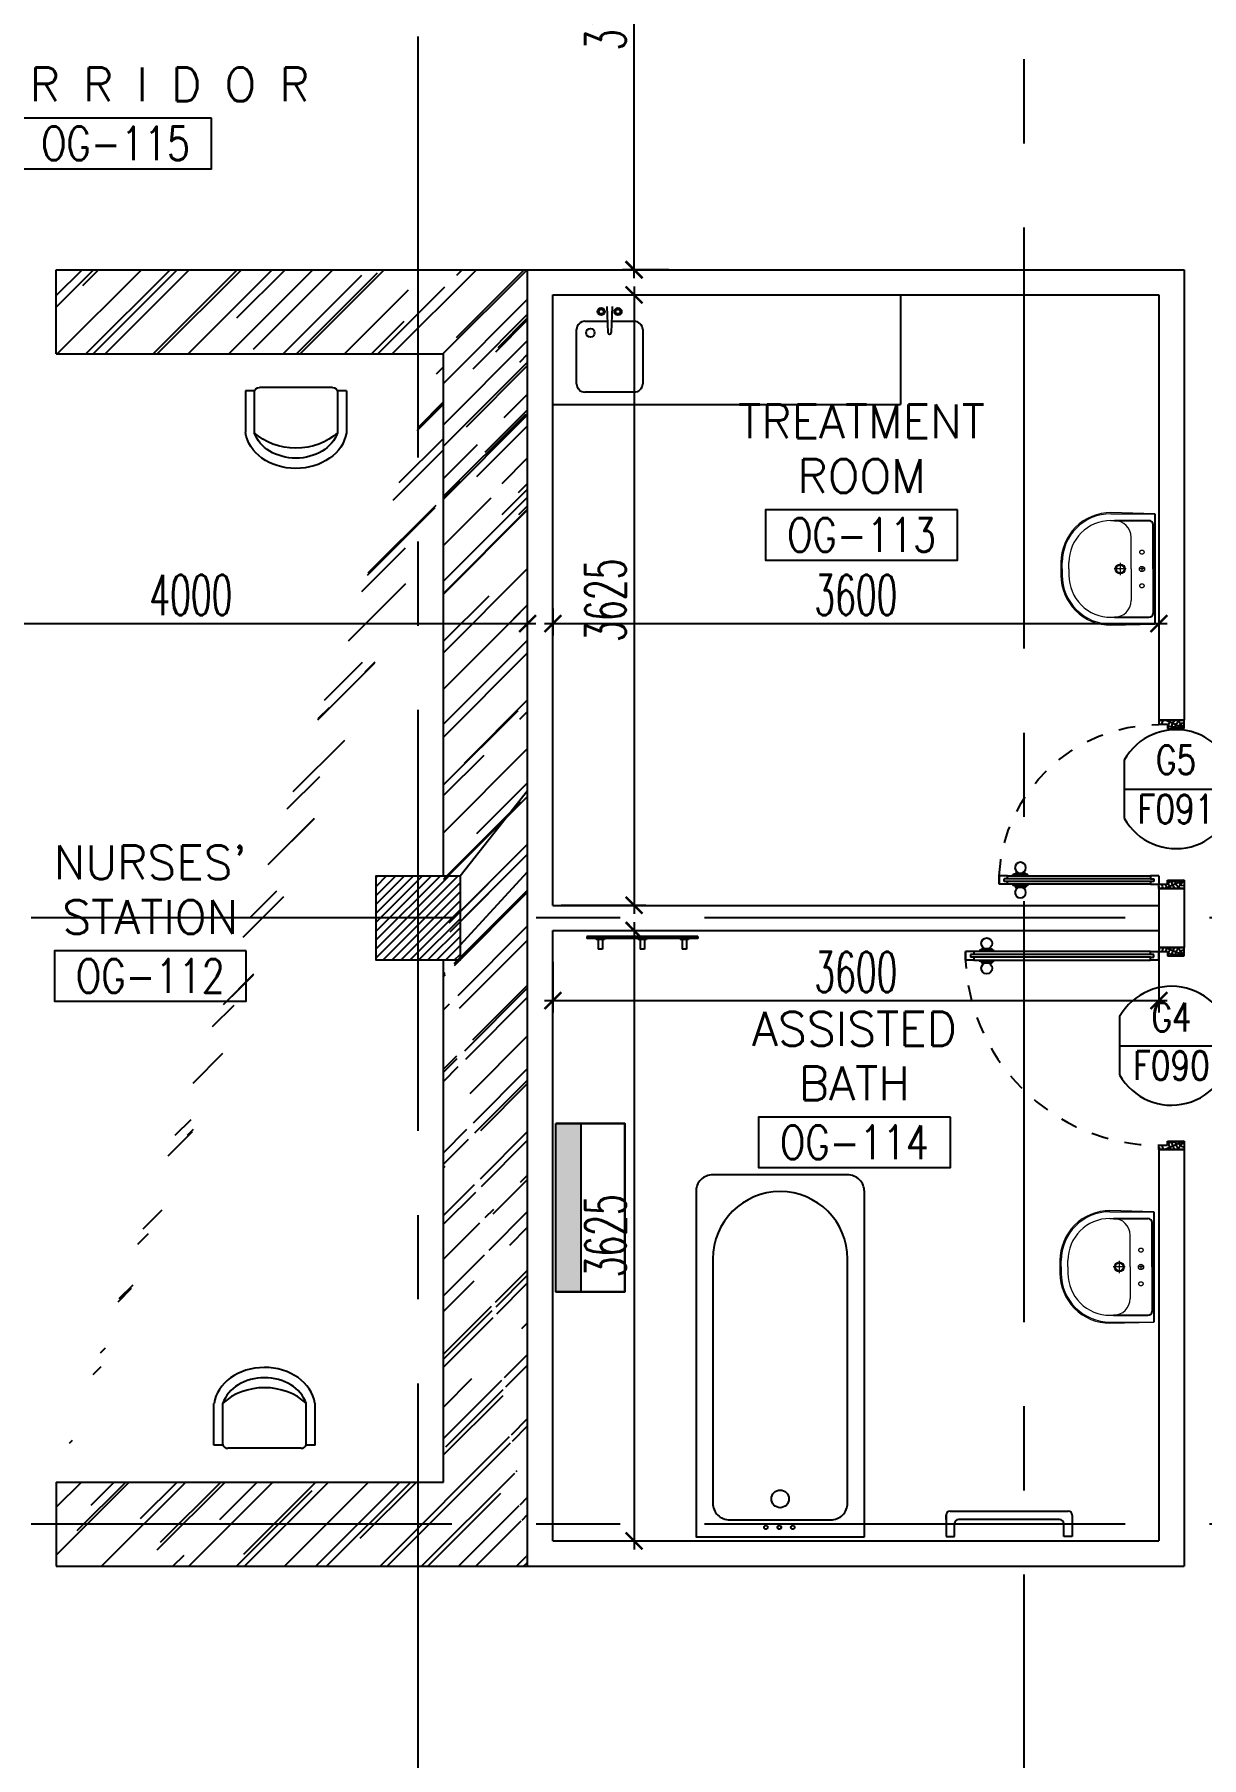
# Model space of a CAD drawing. Extents: x 276011.4 to 276105.3, y 57291.9 to 57371.4.
# Drawn here: x 276078.14 to 276085.07, y 57308.18 to 57318.41 of the extents above; entities that cross this region are included whole.
import ezdxf
from ezdxf.enums import TextEntityAlignment as Align

# ---------------------------------------------------------------- set-up
doc = ezdxf.new("R2010")
doc.units = 0
doc.header["$MEASUREMENT"] = 0
doc.header["$PDMODE"] = 34
for name, pattern in [('CENTERX2', [4, 2.5, -0.5, 0.5, -0.5]), ('DASHED', [0.75, 0.5, -0.25]), ('HIDDEN', [0.375, 0.25, -0.125])]:
    doc.linetypes.add(name, pattern=pattern)
doc.layers.get('0').update_dxf_attribs({"linetype": 'CONTINUOUS'})
doc.layers.get('DEFPOINTS').update_dxf_attribs({"linetype": 'CONTINUOUS'})
for name, color, linetype in [('A-FUR-ACCES', 7, 'CONTINUOUS'), ('AXES', 11, 'CENTERX2'), ('COL', 5, 'CONTINUOUS'), ('COUNTER', 7, 'CONTINUOUS'), ('DIM', 4, 'CONTINUOUS'), ('DOOR', 7, 'CONTINUOUS'), ('DOOR-CR', 2, 'CONTINUOUS'), ('DOOR-NO', 3, 'CONTINUOUS'), ('FIX', 3, 'CONTINUOUS'), ('FMCHAIR', 5, 'CONTINUOUS'), ('HAT', 8, 'CONTINUOUS'), ('Hatch', 11, 'CONTINUOUS'), ('NON-MEDICAL', 5, 'CONTINUOUS'), ('RM-BOX', 4, 'CONTINUOUS'), ('RM-NAME', 2, 'CONTINUOUS'), ('RM-NO', 2, 'CONTINUOUS'), ('WALL', 2, 'CONTINUOUS')]:
    doc.layers.add(name, color=color, linetype=linetype)
doc.styles.add('ROMANS', font='ROMANS.shx', dxfattribs={"width": 0.6})
doc.dimstyles.new('STANDARD in', dxfattribs={"dimtxt": 0.24, "dimasz": 0.1, "dimexe": 0.07, "dimexo": 0.05, "dimgap": 0.05, "dimtad": 1, "dimdec": 0, "dimlfac": 1000, "dimzin": 0, "dimdsep": 46, "dimtxsty": 'ROMANS', "dimblk": 'ARCHTICK', "dimcen": 0.05, "dimdle": 0.05, "dimclrd": 4, "dimclre": 4, "dimclrt": 2, "dimadec": 0, "dimazin": 0, "dimtfac": 1, "dimtdec": 0, "dimtmove": 2, "dimatfit": 3, "dimfxl": 0, "dimtolj": 1, "dimtzin": 0, "dimarcsym": 0})

# ---------------------------------------------------------------- blocks, each defined once
blk = doc.blocks.new('RM1')
at = {"layer": 'RM-BOX'}
blk.add_lwpolyline([(570, -200), (-570, -200), (-570, -500), (570, -500)], close=True, dxfattribs=at)
at = {"layer": 'RM-NAME', "style": 'ROMANS'}
for tag, p in [('ROOMNAME1', (0, 324)), ('ROOMNAME2', (0, 0))]:
    blk.add_attdef(tag, text='', height=200, dxfattribs=at).set_placement(p, align=Align.MIDDLE)
at = {"layer": 'RM-NO', "style": 'ROMANS', "width": 0.8}
blk.add_attdef('ROOMNO', text='', height=200, dxfattribs=at).set_placement((0, -350), align=Align.MIDDLE)
blk = doc.blocks.new('CHR3')
for p, q in [((-0.039, 0.5), (-0.558, 0.5)), ((-0.05, 0.412), (-0.558, 0.412)), ((-0.039, 0.5), (-0.039, 0.412)), ((0, 0.362), (0, -0.362)), ((-0.05, -0.412), (-0.558, -0.412)), ((-0.039, -0.5), (-0.553, -0.5)), ((-0.039, -0.411), (-0.039, -0.5))]:
    blk.add_line(p, q)
for centre, radius, start, end in [((-0.497, 0), 0.503, 97.0495, 263.5769), ((-0.446, 0), 0.427, 105.249, 254.751), ((-0.212, 0), 0.538, 130.0756, 229.9244), ((-0.05, 0.362), 0.05, 0, 90), ((-0.05, -0.362), 0.05, 270, 0)]:
    blk.add_arc(centre, radius, start, end)
blk = doc.blocks.new('*X46')
at = {"color": 0}
for p, q in [((238729, 132663), (239216, 133150)), ((238729, 132716), (239163, 133150)), ((238729, 132769), (239110, 133150)), ((238729, 132822), (239057, 133150)), ((238729, 132875), (239004, 133150)), ((238729, 132928), (238951, 133150)), ((238729, 132981), (238898, 133150)), ((238729, 133034), (238845, 133150)), ((238729, 133087), (238791, 133150)), ((238729, 133140), (238738, 133150)), ((238769, 132650), (239229, 133110)), ((238822, 132650), (239229, 133056)), ((238875, 132650), (239229, 133003)), ((238928, 132650), (239229, 132950)), ((238981, 132650), (239229, 132897)), ((239034, 132650), (239229, 132844)), ((239087, 132650), (239229, 132791)), ((239140, 132650), (239229, 132738)), ((239193, 132650), (239229, 132685))]:
    blk.add_line(p, q, dxfattribs=at)
blk = doc.blocks.new('COL50')
at = {"layer": 'COL'}
blk.add_lwpolyline([(-250, 250), (-250, -250), (250, -250), (250, 250)], close=True, dxfattribs=at)
blk = doc.blocks.new('DD1')
at = {"layer": 'DOOR-CR'}
blk.add_line((-308, 0), (353, 0), dxfattribs=at)
blk.add_lwpolyline([(-308, -173, 3.820224), (-308, 173)], format="xyb", close=True, dxfattribs=at)
at = {"layer": 'DOOR-NO', "color": 255, "style": 'ROMANS', "width": 0.8}
for tag, p in [('G', (0, 184)), ('000', (0, -141))]:
    blk.add_attdef(tag, text='', height=204, dxfattribs=at).set_placement(p, align=Align.MIDDLE)
blk = doc.blocks.new('_ARCHTICK')
at = {"color": 0, "linetype": 'ByBlock', "const_width": 0.15}
blk.add_lwpolyline([(-0.5, -0.5), (0.5, 0.5)], dxfattribs=at)
blk = doc.blocks.new('*D143')
at = {"layer": 'DEFPOINTS', "color": 0, "linetype": 'ByBlock', "ltscale": 0.3}
for p in [(276081.065, 57314.911), (276077.065, 57314.763), (276081.065, 57314.759)]:
    blk.add_point(p, dxfattribs=at)
at = {"layer": 'DIM', "color": 4, "linetype": 'ByBlock', "lineweight": -2, "ltscale": 0.3}
for p, q in [((276077.065, 57314.813), (276077.065, 57314.981)), ((276081.065, 57314.809), (276081.065, 57314.981)), ((276077.015, 57314.911), (276081.115, 57314.911))]:
    blk.add_line(p, q, dxfattribs=at)
at = {"layer": 'DIM', "color": 4, "linetype": 'ByBlock', "lineweight": -2, "ltscale": 0.3, "xscale": 0.1, "yscale": 0.1, "zscale": 0.1, "rotation": 180}
blk.add_blockref('_ARCHTICK', (276077.065, 57314.911), dxfattribs=at)
at = {"layer": 'DIM', "color": 4, "linetype": 'ByBlock', "lineweight": -2, "ltscale": 0.3, "xscale": 0.1, "yscale": 0.1, "zscale": 0.1}
blk.add_blockref('_ARCHTICK', (276081.065, 57314.911), dxfattribs=at)
at = {"layer": 'DIM', "color": 2, "linetype": 'ByBlock', "ltscale": 0.3, "insert": (276079.065, 57315.081), "char_height": 0.24, "attachment_point": 5, "style": 'ROMANS'}
blk.add_mtext('\\A1;4000', dxfattribs=at)
blk = doc.blocks.new('*D141')
at = {"layer": 'DEFPOINTS', "color": 0, "linetype": 'ByBlock', "ltscale": 0.3}
for p in [(276084.815, 57315.65), (276081.215, 57315.05), (276084.815, 57314.911)]:
    blk.add_point(p, dxfattribs=at)
at = {"layer": 'DIM', "color": 4, "linetype": 'ByBlock', "lineweight": -2, "ltscale": 0.3}
for p, q in [((276084.815, 57315.6), (276084.815, 57314.841)), ((276081.215, 57315), (276081.215, 57314.841)), ((276081.165, 57314.911), (276084.865, 57314.911))]:
    blk.add_line(p, q, dxfattribs=at)
at = {"layer": 'DIM', "color": 4, "linetype": 'ByBlock', "lineweight": -2, "ltscale": 0.3, "xscale": 0.1, "yscale": 0.1, "zscale": 0.1, "rotation": 180}
blk.add_blockref('_ARCHTICK', (276081.215, 57314.911), dxfattribs=at)
at = {"layer": 'DIM', "color": 4, "linetype": 'ByBlock', "lineweight": -2, "ltscale": 0.3, "xscale": 0.1, "yscale": 0.1, "zscale": 0.1}
blk.add_blockref('_ARCHTICK', (276084.815, 57314.911), dxfattribs=at)
at = {"layer": 'DIM', "color": 2, "linetype": 'ByBlock', "ltscale": 0.3, "insert": (276083.015, 57315.081), "char_height": 0.24, "attachment_point": 5, "style": 'ROMANS'}
blk.add_mtext('\\A1;3600', dxfattribs=at)
blk = doc.blocks.new('*D140')
at = {"layer": 'DEFPOINTS', "color": 0, "linetype": 'ByBlock', "ltscale": 0.3}
for p in [(276081.215, 57316.863), (276081.215, 57313.238), (276081.698, 57313.238)]:
    blk.add_point(p, dxfattribs=at)
at = {"layer": 'DIM', "color": 4, "linetype": 'ByBlock', "lineweight": -2, "ltscale": 0.3}
for p, q in [((276081.698, 57316.913), (276081.698, 57313.188)), ((276081.265, 57316.863), (276081.768, 57316.863)), ((276081.265, 57313.238), (276081.768, 57313.238))]:
    blk.add_line(p, q, dxfattribs=at)
at = {"layer": 'DIM', "color": 4, "linetype": 'ByBlock', "lineweight": -2, "ltscale": 0.3, "xscale": 0.1, "yscale": 0.1, "zscale": 0.1}
for p, rotation in [((276081.698, 57316.863), 90), ((276081.698, 57313.238), 270)]:
    blk.add_blockref('_ARCHTICK', p, dxfattribs=dict(at, rotation=rotation))
at = {"layer": 'DIM', "color": 2, "linetype": 'ByBlock', "ltscale": 0.3, "insert": (276081.528, 57315.05), "char_height": 0.24, "attachment_point": 5, "rotation": 90, "style": 'ROMANS'}
blk.add_mtext('\\A1;3625', dxfattribs=at)
blk = doc.blocks.new('*D139')
at = {"layer": 'DEFPOINTS', "color": 0, "linetype": 'ByBlock', "ltscale": 0.3}
for p in [(276081.215, 57313.088), (276081.215, 57309.463), (276081.698, 57309.463)]:
    blk.add_point(p, dxfattribs=at)
at = {"layer": 'DIM', "color": 4, "linetype": 'ByBlock', "lineweight": -2, "ltscale": 0.3}
for p, q in [((276081.698, 57313.138), (276081.698, 57309.413)), ((276081.265, 57313.088), (276081.768, 57313.088)), ((276081.265, 57309.463), (276081.768, 57309.463))]:
    blk.add_line(p, q, dxfattribs=at)
at = {"layer": 'DIM', "color": 4, "linetype": 'ByBlock', "lineweight": -2, "ltscale": 0.3, "xscale": 0.1, "yscale": 0.1, "zscale": 0.1}
for p, rotation in [((276081.698, 57313.088), 90), ((276081.698, 57309.463), 270)]:
    blk.add_blockref('_ARCHTICK', p, dxfattribs=dict(at, rotation=rotation))
at = {"layer": 'DIM', "color": 2, "linetype": 'ByBlock', "ltscale": 0.3, "insert": (276081.528, 57311.275), "char_height": 0.24, "attachment_point": 5, "rotation": 90, "style": 'ROMANS'}
blk.add_mtext('\\A1;3625', dxfattribs=at)
blk = doc.blocks.new('*D138')
at = {"layer": 'DEFPOINTS', "color": 0, "linetype": 'ByBlock', "ltscale": 0.3}
for p in [(276084.815, 57313.3), (276081.215, 57312.953), (276084.815, 57312.672)]:
    blk.add_point(p, dxfattribs=at)
at = {"layer": 'DIM', "color": 4, "linetype": 'ByBlock', "lineweight": -2, "ltscale": 0.3}
for p, q in [((276084.815, 57313.25), (276084.815, 57312.602)), ((276081.215, 57312.903), (276081.215, 57312.602)), ((276081.165, 57312.672), (276084.865, 57312.672))]:
    blk.add_line(p, q, dxfattribs=at)
at = {"layer": 'DIM', "color": 4, "linetype": 'ByBlock', "lineweight": -2, "ltscale": 0.3, "xscale": 0.1, "yscale": 0.1, "zscale": 0.1, "rotation": 180}
blk.add_blockref('_ARCHTICK', (276081.215, 57312.672), dxfattribs=at)
at = {"layer": 'DIM', "color": 4, "linetype": 'ByBlock', "lineweight": -2, "ltscale": 0.3, "xscale": 0.1, "yscale": 0.1, "zscale": 0.1}
blk.add_blockref('_ARCHTICK', (276084.815, 57312.672), dxfattribs=at)
at = {"layer": 'DIM', "color": 2, "linetype": 'ByBlock', "ltscale": 0.3, "insert": (276083.015, 57312.842), "char_height": 0.24, "attachment_point": 5, "style": 'ROMANS'}
blk.add_mtext('\\A1;3600', dxfattribs=at)
blk = doc.blocks.new('*D137')
at = {"layer": 'DEFPOINTS', "color": 0, "linetype": 'ByBlock', "ltscale": 0.3}
for p in [(276081.698, 57320.113), (276081.955, 57320.113), (276081.955, 57317.013)]:
    blk.add_point(p, dxfattribs=at)
at = {"layer": 'DIM', "color": 4, "linetype": 'ByBlock', "lineweight": -2, "ltscale": 0.3}
for p, q in [((276081.905, 57320.113), (276081.628, 57320.113)), ((276081.698, 57316.963), (276081.698, 57320.163)), ((276081.905, 57317.013), (276081.628, 57317.013))]:
    blk.add_line(p, q, dxfattribs=at)
at = {"layer": 'DIM', "color": 4, "linetype": 'ByBlock', "lineweight": -2, "ltscale": 0.3, "xscale": 0.1, "yscale": 0.1, "zscale": 0.1}
for p, rotation in [((276081.698, 57320.113), 90), ((276081.698, 57317.013), 270)]:
    blk.add_blockref('_ARCHTICK', p, dxfattribs=dict(at, rotation=rotation))
at = {"layer": 'DIM', "color": 2, "linetype": 'ByBlock', "ltscale": 0.3, "insert": (276081.528, 57318.563), "char_height": 0.24, "attachment_point": 5, "rotation": 90, "style": 'ROMANS'}
blk.add_mtext('\\A1;3100', dxfattribs=at)
blk = doc.blocks.new('DOOR-10')
at = {"layer": 'DOOR', "color": 0, "linetype": 'ByBlock'}
for p, q in [((-26, 1100), (-76, 1100)), ((-76, 1100), (-26, 1100)), ((-76, 1050), (-76, 1100)), ((-59, 1050), (-76, 1050)), ((-43, 1070), (-59, 1070)), ((-59, 1050), (-59, 1070)), ((-43, 1050), (-43, 1070)), ((-26, 1050), (-43, 1050)), ((-26, 1050), (-26, 1100)), ((-83, 1005), (-92, 1005)), ((-92, 1005), (-92, 940)), ((-83, 940), (-92, 940)), ((-76, 1018), (-83, 1018)), ((-83, 928), (-83, 1018)), ((-83, 1005), (-83, 940)), ((-76, 928), (-83, 928)), ((-26, 1018), (-18, 1018)), ((-26, 928), (-18, 928)), ((-18, 928), (-18, 1018)), ((-18, 1005), (-9, 1005)), ((-18, 1005), (-18, 940)), ((-18, 940), (-9, 940)), ((-9, 1005), (-9, 940)), ((-1001, 0), (-1001, 150)), ((-1001, 150), (-976, 150)), ((-1001, 150), (-1001, 0)), ((-976, 150), (-976, 100)), ((-76, 200), (-59, 200)), ((-76, 150), (-76, 200)), ((-76, 150), (-26, 150)), ((-59, 200), (-59, 180)), ((-59, 180), (-43, 180)), ((-43, 200), (-26, 200)), ((-43, 180), (-43, 200)), ((-26, 200), (-26, 150)), ((-1, 150), (-26, 150)), ((-26, 150), (-26, 100)), ((-951, 0), (-1001, 0)), ((-976, 100), (-951, 100)), ((-951, 100), (-951, 0)), ((-51, 100), (-51, 0)), ((-26, 100), (-51, 100)), ((-51, 0), (-1, 0))]:
    blk.add_line(p, q, dxfattribs=at)
at = {"layer": 'DOOR', "linetype": 'ByBlock'}
for p, q in [((-76, 1050), (-76, 200)), ((-59, 200), (-59, 1050)), ((-43, 200), (-43, 1050)), ((-26, 200), (-26, 1050))]:
    blk.add_line(p, q, dxfattribs=at)
at = {"layer": 'DOOR', "color": 9, "linetype": 'ByBlock'}
for p, q in [((-951, 0), (-1001, 114)), ((-51, 0), (-1, 114)), ((-1, 0), (-1, 150)), ((-951, 0), (-1001, 40)), ((-951, 0), (-964, 100)), ((-51, 0), (-37, 100)), ((-51, 0), (-1, 40))]:
    blk.add_line(p, q, dxfattribs=at)
at = {"layer": 'DOOR', "color": 0, "linetype": 'ByBlock'}
for centre in [(-124, 973), (23, 973)]:
    blk.add_circle(centre, 32.4, dxfattribs=at)
at = {"layer": 'DOOR', "linetype": 'HIDDEN', "ltscale": 0.5}
blk.add_arc((-23, 149), 952, 93.1482, 179.9482, dxfattribs=at)
at = {"layer": 'DOOR', "color": 9, "linetype": 'ByBlock'}
for centre, radius, start, end in [((-951, 0), 154, 103.7142, 108.8947), ((-951, 0), 134, 100.72, 111.8402), ((-51, 0), 134, 68.1598, 79.28), ((-51, 0), 114, 64.0838, 77.3774), ((-51, 0), 154, 71.1053, 76.2858), ((-951, 0), 94.4, 90, 121.9818), ((-951, 0), 74.4, 90, 132.2236), ((-951, 0), 54.4, 90, 156.7926), ((-951, 0), 34.4, 90, 180), ((-951, 0), 14.4, 90, 180), ((-51, 0), 94.4, 58.0182, 90), ((-51, 0), 74.4, 47.7764, 90), ((-51, 0), 54.4, 23.2074, 90), ((-51, 0), 34.4, 0, 90), ((-51, 0), 14.4, 0, 90)]:
    blk.add_arc(centre, radius, start, end, dxfattribs=at)
blk = doc.blocks.new('DOOR100')
at = {"layer": 'DOOR', "color": 0, "linetype": 'ByBlock'}
for p, q in [((-25, 1300), (-75, 1300)), ((-75, 1300), (-25, 1300)), ((-75, 1250), (-75, 1300)), ((-58, 1250), (-75, 1250)), ((-42, 1270), (-58, 1270)), ((-58, 1250), (-58, 1270)), ((-42, 1250), (-42, 1270)), ((-25, 1250), (-42, 1250)), ((-25, 1250), (-25, 1300)), ((-82, 1205), (-91, 1205)), ((-91, 1205), (-91, 1140)), ((-82, 1140), (-91, 1140)), ((-75, 1218), (-82, 1218)), ((-82, 1128), (-82, 1218)), ((-82, 1205), (-82, 1140)), ((-75, 1128), (-82, 1128)), ((-25, 1218), (-18, 1218)), ((-25, 1128), (-18, 1128)), ((-18, 1128), (-18, 1218)), ((-18, 1205), (-9, 1205)), ((-18, 1205), (-18, 1140)), ((-18, 1140), (-9, 1140)), ((-9, 1205), (-9, 1140)), ((-1200, 0), (-1200, 150)), ((-1200, 150), (-1175, 150)), ((-1200, 150), (-1200, 0)), ((-1175, 150), (-1175, 100)), ((-75, 200), (-58, 200)), ((-75, 150), (-75, 200)), ((-75, 150), (-25, 150)), ((-58, 200), (-58, 180)), ((-58, 180), (-42, 180)), ((-42, 200), (-25, 200)), ((-42, 180), (-42, 200)), ((-25, 200), (-25, 150)), ((0, 150), (-25, 150)), ((-25, 150), (-25, 100)), ((0, 150), (0, 0)), ((-1150, 0), (-1200, 0)), ((-1175, 100), (-1150, 100)), ((-1150, 100), (-1150, 0)), ((-50, 100), (-50, 0)), ((-25, 100), (-50, 100)), ((-50, 0), (0, 0))]:
    blk.add_line(p, q, dxfattribs=at)
at = {"layer": 'DOOR', "linetype": 'ByBlock'}
for p, q in [((-75, 1250), (-75, 200)), ((-58, 200), (-58, 1250)), ((-42, 200), (-42, 1250)), ((-25, 200), (-25, 1250)), ((0, 0), (0, 150))]:
    blk.add_line(p, q, dxfattribs=at)
at = {"layer": 'DOOR', "color": 9, "linetype": 'ByBlock'}
for p, q in [((-1150, 0), (-1200, 114)), ((-50, 0), (0, 114)), ((-1150, 0), (-1200, 40)), ((-1150, 0), (-1163, 100)), ((-50, 0), (-37, 100)), ((-50, 0), (0, 40))]:
    blk.add_line(p, q, dxfattribs=at)
at = {"layer": 'DOOR', "color": 0, "linetype": 'ByBlock'}
for centre in [(-124, 1173), (24, 1173)]:
    blk.add_circle(centre, 32.4, dxfattribs=at)
at = {"layer": 'DOOR', "linetype": 'HIDDEN', "ltscale": 0.5}
blk.add_arc((-25, 150), 1150, 90, 180.0001, dxfattribs=at)
at = {"layer": 'DOOR', "color": 9, "linetype": 'ByBlock'}
for centre, radius, start, end in [((-1150, 0), 154, 103.7142, 108.8947), ((-1150, 0), 134, 100.72, 111.8402), ((-50, 0), 134, 68.1598, 79.28), ((-50, 0), 114, 64.0838, 77.3774), ((-50, 0), 154, 71.1053, 76.2858), ((-1150, 0), 94.4, 90, 121.9818), ((-1150, 0), 74.4, 90, 132.2236), ((-1150, 0), 54.4, 90, 156.7926), ((-1150, 0), 34.4, 90, 180), ((-1150, 0), 14.4, 90, 180), ((-50, 0), 94.4, 58.0182, 90), ((-50, 0), 74.4, 47.7764, 90), ((-50, 0), 54.4, 23.2074, 90), ((-50, 0), 34.4, 0, 90), ((-50, 0), 14.4, 0, 90)]:
    blk.add_arc(centre, radius, start, end, dxfattribs=at)
blk = doc.blocks.new('BTUB1')
at = {"layer": 'FIX'}
for points in [[(-500, -25), (-500, -2075, 0.414214), (-400, -2175), (400, -2175, 0.414214), (500, -2075), (500, -25)], [(-400, -1675, 1), (400, -1675), (400, -225, 0.414214), (300, -125), (-300, -125, 0.414214), (-400, -225)]]:
    blk.add_lwpolyline(points, format="xyb", close=True, dxfattribs=at)
for centre, radius in [((-75, -81), 11), ((5, -81), 11), ((85, -81), 11), ((0, -250), 52.2)]:
    blk.add_circle(centre, radius, dxfattribs=at)
blk = doc.blocks.new('LAV-003')
at = {"layer": 'FIX', "linetype": 'Continuous', "lineweight": 20}
for p, q in [((-328, -285), (-328, -25)), ((327, -285), (327, -25)), ((0, -165), (-188, -165)), ((0, -165), (187, -165)), ((-288, -285), (-288, -265)), ((287, -285), (287, -265)), ((0, -535), (-38, -535)), ((0, -575), (-38, -575)), ((0, -535), (37, -535)), ((0, -575), (37, -575))]:
    blk.add_line(p, q, dxfattribs=at)
at = {"layer": 'FIX', "linetype": 'ByBlock'}
blk.add_line((-328, -25), (327, -25), dxfattribs=at)
at = {"layer": 'FIX', "linetype": 'ByBlock', "ltscale": 0.3}
for p, q in [((-288, -265), (-288, -60)), ((0, -35), (-262, -35)), ((0, -35), (262, -35)), ((287, -265), (287, -60))]:
    blk.add_line(p, q, dxfattribs=at)
at = {"layer": 'FIX', "lineweight": 20}
for p, q in [((-16, -101), (15, -101)), ((0, -85), (0, -116))]:
    blk.add_line(p, q, dxfattribs=at)
at = {"layer": 'FIX', "linetype": 'DASHED', "lineweight": 20, "ltscale": 0.04}
for p, q in [((0, -194), (0, -266)), ((-36, -230), (37, -230))]:
    blk.add_line(p, q, dxfattribs=at)
at = {"layer": 'FIX', "linetype": 'Continuous', "lineweight": 20}
blk.add_lwpolyline([(295, -25), (0, -25), (-328, -25), (-335, -285, 0.414214), (-38, -582), (0, -582), (37, -582, 0.414214), (334, -285), (327, -25), (0, -25)], format="xyb", dxfattribs=at)
at = {"layer": 'FIX', "linetype": 'HIDDEN', "lineweight": 20, "ltscale": 0.05}
for centre in [(-100, -101), (100, -101)]:
    blk.add_circle(centre, 12.4, dxfattribs=at)
at = {"layer": 'FIX', "lineweight": 20}
for centre, radius in [((0, -101), 15.5), ((0, -230), 29.5), ((0, -230), 22.5)]:
    blk.add_circle(centre, radius, dxfattribs=at)
at = {"layer": 'FIX', "linetype": 'ByBlock', "ltscale": 0.3}
for centre, start, end in [((-262, -60), 90, 180), ((262, -60), 0, 90)]:
    blk.add_arc(centre, 25, start, end, dxfattribs=at)
at = {"layer": 'FIX', "linetype": 'Continuous', "lineweight": 20}
for centre, radius, start, end in [((-188, -265), 100, 90, 180), ((187, -265), 100, 0, 90), ((-38, -285), 290, 180, 270), ((-38, -285), 250, 180, 270), ((37, -285), 250, 270, 0), ((37, -285), 290, 270, 0)]:
    blk.add_arc(centre, radius, start, end, dxfattribs=at)

msp = doc.modelspace()

# ---------------------------------------------------------------- hatches: boundary and pattern name
at = {"layer": 'A-FUR-ACCES'}
msp.add_hatch(color=256, dxfattribs=at).paths.add_polyline_path([(276081.2334, 57310.9424), (276081.3834, 57310.9424), (276081.3834, 57311.9424), (276081.2334, 57311.9424)])
at = {"layer": 'Hatch', "linetype": 'ByBlock'}
h = msp.add_hatch(dxfattribs=at)
h.set_pattern_fill('AR-RROOF', color=256, scale=0.3, angle=45, style=0)
h.set_pattern_definition([(45, (275761.87932, 57180.2632), (0.25455844, 0.6788225), [4.5, -0.6, 1.5, -0.3]), (45, (275762.0554, 57180.6514), (-0.49426764, 0.07000357), [0.9, -0.099, 1.8, -0.225]), (45, (275761.80507, 57180.54957), (0.96095812, 1.24521504), [2.4, -0.42, 1.2, -0.3])])
h.paths.add_polyline_path([(276078.2655, 57317.0129), (276078.2655, 57316.5129), (276080.4155, 57316.5129), (276080.4155, 57317.0129)])
h.paths.add_polyline_path([(276080.5655, 57316.5129), (276080.5655, 57315.5586), (276081.0655, 57315.5586), (276081.0655, 57317.0129), (276080.4155, 57317.0129), (276080.4155, 57316.5129)])
h = msp.add_hatch(dxfattribs=at)
h.set_pattern_fill('AR-RROOF', color=256, scale=0.3, angle=45, style=0)
edge = h.paths.add_edge_path()
edge.add_line((276080.5655, 57309.8129), (276080.5655, 57312.9129))
edge.add_line((276081.0655, 57309.3129), (276081.0655, 57317.0129))
edge.add_line((276078.2655, 57309.8129), (276078.2655, 57309.3129))
edge.add_line((276078.2655, 57309.8129), (276080.5655, 57309.8129))
edge.add_line((276078.2655, 57309.3129), (276081.0655, 57309.3129))
edge.add_line((276080.5655, 57313.4129), (276080.5655, 57316.5129))
h = msp.add_hatch(dxfattribs=at)
h.set_pattern_fill('AR-RROOF', color=256, scale=0.3, angle=45, style=0)
h.paths.add_polyline_path([(276081.0655, 57313.9205), (276080.6655, 57313.4129), (276080.6655, 57313.1629), (276080.8136, 57313.1629), (276081.0655, 57313.4376)])

# ---------------------------------------------------------------- linework, layer by layer
at = {"layer": 'A-FUR-ACCES'}
for p, q in [((276082.0768, 57313.0534), (276081.4164, 57313.0534)), ((276081.4164, 57313.0534), (276081.4164, 57313.0407)), ((276082.0768, 57313.0407), (276081.4164, 57313.0407)), ((276081.4716, 57313.0407), (276081.4716, 57313.0357)), ((276081.5216, 57313.0357), (276081.4716, 57313.0357)), ((276081.4839, 57313.0357), (276081.4839, 57312.9772)), ((276081.5093, 57313.0357), (276081.5093, 57312.9772)), ((276081.5216, 57313.0407), (276081.5216, 57313.0357)), ((276081.7216, 57313.0407), (276081.7216, 57313.0357)), ((276081.7716, 57313.0357), (276081.7216, 57313.0357)), ((276081.7339, 57313.0357), (276081.7339, 57312.9772)), ((276081.7593, 57313.0357), (276081.7593, 57312.9772)), ((276081.7716, 57313.0407), (276081.7716, 57313.0357)), ((276081.9716, 57313.0407), (276081.9716, 57313.0357)), ((276082.0216, 57313.0357), (276081.9716, 57313.0357)), ((276081.9839, 57313.0357), (276081.9839, 57312.9772)), ((276082.0093, 57313.0357), (276082.0093, 57312.9772)), ((276082.0216, 57313.0407), (276082.0216, 57313.0357)), ((276082.0768, 57313.0534), (276082.0768, 57313.0407)), ((276081.5093, 57312.9772), (276081.4839, 57312.9772)), ((276081.7593, 57312.9772), (276081.7339, 57312.9772)), ((276082.0093, 57312.9772), (276081.9839, 57312.9772)), ((276081.6418, 57311.9424), (276081.2334, 57311.9424)), ((276081.3834, 57310.9424), (276081.3834, 57311.9424)), ((276081.6418, 57310.9424), (276081.6418, 57311.9424)), ((276081.2334, 57310.9424), (276081.6418, 57310.9424)), ((276083.5756, 57309.6404), (276084.2756, 57309.6404)), ((276083.5506, 57309.5904), (276083.5506, 57309.6154)), ((276083.5506, 57309.6154), (276083.5506, 57309.5904)), ((276083.5506, 57309.5904), (276083.5506, 57309.4904)), ((276083.6006, 57309.4904), (276083.6006, 57309.5654)), ((276084.2256, 57309.5904), (276083.6256, 57309.5904)), ((276084.2506, 57309.4904), (276084.2506, 57309.5654)), ((276084.3006, 57309.6154), (276084.3006, 57309.5904)), ((276084.3006, 57309.5904), (276084.3006, 57309.4904)), ((276083.5506, 57309.4904), (276083.6006, 57309.4904)), ((276084.3006, 57309.4904), (276084.2506, 57309.4904))]:
    msp.add_line(p, q, dxfattribs=at)
for centre, start, end in [((276083.5756, 57309.6154), 90, 180), ((276084.2756, 57309.6154), 0, 90), ((276083.6256, 57309.5654), 90, 180), ((276084.2256, 57309.5654), 0, 90)]:
    msp.add_arc(centre, 0.025, start, end, dxfattribs=at)
at = {"layer": 'AXES'}
for p, q in [((276080.4155, 57291.8986), (276080.4155, 57370.7113)), ((276084.0155, 57298.7629), (276084.0155, 57357.5829)), ((276104.6155, 57313.1629), (276052.5255, 57313.1629)), ((276104.6155, 57309.5629), (276077.0655, 57309.5629))]:
    msp.add_line(p, q, dxfattribs=at)
at = {"layer": 'COUNTER'}
for p, q in [((276078.2655, 57316.5129), (276078.2655, 57317.0129)), ((276078.2655, 57317.0129), (276081.0655, 57317.0129)), ((276081.0655, 57309.3129), (276081.0655, 57317.0129)), ((276078.2655, 57316.5129), (276080.5655, 57316.5129)), ((276080.5655, 57313.4129), (276080.5655, 57316.5129)), ((276080.5655, 57309.8129), (276080.5655, 57312.9129)), ((276078.2655, 57309.8129), (276080.5655, 57309.8129)), ((276078.2655, 57309.8129), (276078.2655, 57309.3129)), ((276078.2655, 57309.3129), (276081.0655, 57309.3129))]:
    msp.add_line(p, q, dxfattribs=at)
at = {"layer": 'COUNTER', "linetype": 'ByBlock'}
for p, q in [((276080.5655, 57313.4129), (276080.6655, 57313.4129)), ((276080.6655, 57313.4129), (276080.6655, 57312.9129)), ((276080.6655, 57312.9129), (276080.5655, 57312.9129))]:
    msp.add_line(p, q, dxfattribs=at)
at = {"layer": 'FIX', "linetype": 'ByBlock', "ltscale": 0.3}
msp.add_lwpolyline([(276081.2334, 57311.9424), (276081.6418, 57311.9424), (276081.6418, 57310.9424), (276081.2334, 57310.9424)], close=True, dxfattribs=at)
at = {"layer": 'Hatch', "linetype": 'ByBlock'}
for p, q in [((276080.6655, 57313.4129), (276081.0655, 57313.9205)), ((276080.6655, 57313.0015), (276081.0655, 57313.4376))]:
    msp.add_line(p, q, dxfattribs=at)
at = {"layer": 'NON-MEDICAL'}
for p, q in [((276083.281, 57316.8629), (276083.281, 57316.2129)), ((276081.4059, 57316.7069), (276081.5424, 57316.7069)), ((276081.5363, 57316.7951), (276081.5424, 57316.6398)), ((276081.5684, 57316.7951), (276081.5623, 57316.6398)), ((276081.5623, 57316.7069), (276081.6988, 57316.7069)), ((276081.356, 57316.3359), (276081.356, 57316.657)), ((276081.7487, 57316.657), (276081.7487, 57316.3359)), ((276081.2155, 57316.2129), (276083.281, 57316.2129)), ((276081.6988, 57316.2861), (276081.4059, 57316.2861))]:
    msp.add_line(p, q, dxfattribs=at)
for centre, radius in [((276081.5026, 57316.764), 0.0217), ((276081.5026, 57316.764), 0.014), ((276081.6021, 57316.764), 0.0217), ((276081.6021, 57316.764), 0.014), ((276081.4379, 57316.6375), 0.0255)]:
    msp.add_circle(centre, radius, dxfattribs=at)
for centre, radius, start, end in [((276081.4059, 57316.657), 0.0499, 90, 180), ((276081.6988, 57316.657), 0.0499, 0, 90), ((276081.5524, 57316.6398), 0.00997, 180, 0), ((276081.4059, 57316.3359), 0.0499, 180, 270), ((276081.6988, 57316.3359), 0.0499, 270, 0)]:
    msp.add_arc(centre, radius, start, end, dxfattribs=at)
at = {"layer": 'WALL'}
for p, q in [((276081.0655, 57317.0129), (276084.9655, 57317.0129)), ((276081.0655, 57309.3129), (276081.0655, 57317.0129)), ((276081.0655, 57315.8629), (276081.0655, 57317.0129)), ((276084.9655, 57317.0129), (276084.9655, 57314.3379)), ((276081.2155, 57316.8629), (276084.8155, 57316.8629)), ((276081.2155, 57313.2379), (276081.2155, 57316.8629)), ((276084.8155, 57316.8629), (276084.8155, 57314.3379)), ((276084.8155, 57314.3379), (276084.9655, 57314.3379)), ((276084.8155, 57313.3379), (276084.9655, 57313.3379)), ((276084.8155, 57313.3379), (276084.8155, 57313.2379)), ((276084.9655, 57313.3379), (276084.9655, 57312.9879)), ((276081.2155, 57313.2379), (276084.8155, 57313.2379)), ((276081.2155, 57309.4629), (276081.2155, 57313.0879)), ((276081.2155, 57313.0879), (276084.8155, 57313.0879)), ((276084.8155, 57313.0879), (276084.8155, 57312.9879)), ((276084.8155, 57312.9879), (276084.9655, 57312.9879)), ((276084.8155, 57311.7879), (276084.9655, 57311.7879)), ((276084.8155, 57311.7879), (276084.8155, 57309.4629)), ((276084.9655, 57311.7879), (276084.9655, 57309.3129)), ((276081.2155, 57309.4629), (276084.8155, 57309.4629)), ((276081.0655, 57309.3129), (276084.9655, 57309.3129))]:
    msp.add_line(p, q, dxfattribs=at)
at = {"layer": 'WALL', "linetype": 'ByBlock', "ltscale": 0.3}
msp.add_lwpolyline([(276080.1655, 57313.4129), (276080.6655, 57313.4129), (276080.6655, 57312.9129), (276080.1655, 57312.9129)], close=True, dxfattribs=at)

# ---------------------------------------------------------------- block references
at = {"layer": 'COL', "xscale": -0.001, "yscale": 0.001, "zscale": 0.001}
msp.add_blockref('COL50', (276080.4155, 57313.1629), dxfattribs=at)
at = {"layer": 'DOOR', "color": 0, "linetype": 'ByBlock', "ltscale": 0.3, "xscale": -0.001, "yscale": 0.001, "zscale": 0.001, "rotation": 90}
msp.add_blockref('DOOR-10', (276084.9655, 57313.3372), dxfattribs=at)
at = {"layer": 'DOOR', "color": 0, "linetype": 'ByBlock', "xscale": 0.001, "yscale": 0.001, "zscale": 0.001, "rotation": 89.99999999999999}
msp.add_blockref('DOOR100', (276084.9655, 57312.9879), dxfattribs=at)
at = {"layer": 'DOOR-NO'}
ref = msp.add_blockref('DD1', (276084.9168, 57313.9278), dxfattribs=dict(at, xscale=0.001, yscale=0.001, zscale=0.001))
ref.add_attrib('G', 'G5', dxfattribs={"height": 0.17, "style": 'ROMANS', "width": 0.8}).set_placement((276084.9168, 57314.1023), align=Align.MIDDLE)
ref.add_attrib('000', 'F091', dxfattribs={"height": 0.17, "style": 'ROMANS', "width": 0.8}).set_placement((276084.9168, 57313.8099), align=Align.MIDDLE)
ref = msp.add_blockref('DD1', (276084.8901, 57312.4041), dxfattribs=dict(at, xscale=0.001, yscale=0.001, zscale=0.001))
ref.add_attrib('G', 'G4', dxfattribs={"height": 0.17, "style": 'ROMANS', "width": 0.8}).set_placement((276084.8901, 57312.5741), align=Align.MIDDLE)
ref.add_attrib('000', 'F090', dxfattribs={"height": 0.17, "style": 'ROMANS', "width": 0.8}).set_placement((276084.8901, 57312.2863), align=Align.MIDDLE)
at = {"layer": 'FIX', "xscale": 0.001, "yscale": 0.001, "zscale": 0.001}
for name, p, rotation in [('LAV-003', (276084.8155, 57315.2355), 270), ('BTUB1', (276082.5655, 57309.4629), 180)]:
    msp.add_blockref(name, p, dxfattribs=dict(at, rotation=rotation))
at = {"layer": 'FIX', "linetype": 'ByBlock', "ltscale": 0.3, "xscale": 0.001, "yscale": 0.001, "zscale": 0.001, "rotation": 270}
msp.add_blockref('LAV-003', (276084.8097, 57311.0904), dxfattribs=at)
at = {"layer": 'FMCHAIR', "yscale": 0.6000000000000001, "zscale": 0.54, "rotation": 270}
for p, xscale in [((276079.6889, 57316.3126), -0.48), ((276079.5023, 57310.0132), 0.48)]:
    msp.add_blockref('CHR3', p, dxfattribs=dict(at, xscale=xscale))
at = {"layer": 'HAT', "xscale": 0.001, "yscale": 0.001, "zscale": 0.001}
msp.add_blockref('*X46', (275841.4369, 57180.2632), dxfattribs=at)
at = {"layer": 'RM-NAME', "xscale": 0.001, "yscale": 0.001, "zscale": 0.001}
for p, values in [((276078.6177, 57318.113), {'ROOMNO': 'OG-115', 'ROOMNAME2': 'C O R R I D O R'}), ((276083.0491, 57315.7878), {'ROOMNO': 'OG-113', 'ROOMNAME2': 'ROOM', 'ROOMNAME1': 'TREATMENT'}), ((276078.8241, 57313.1686), {'ROOMNO': 'OG-112', 'ROOMNAME2': 'STATION', 'ROOMNAME1': "NURSES'"}), ((276083.0067, 57312.1805), {'ROOMNO': 'OG-114', 'ROOMNAME2': 'BATH', 'ROOMNAME1': 'ASSISTED'})]:
    msp.add_blockref('RM1', p, dxfattribs=at).add_auto_attribs(values)

# ---------------------------------------------------------------- dimensions: what is measured, and where the dimension line sits
at = {"layer": 'DIM', "linetype": 'ByBlock', "ltscale": 0.3}
for base, p1, p2, picture, middle in [((276081.6979, 57320.1129), (276081.9548, 57317.0129), (276081.9548, 57320.1129), '*D137', (276081.5279, 57318.5629)), ((276081.6979, 57313.2379), (276081.2155, 57316.8629), (276081.2155, 57313.2379), '*D140', (276081.5279, 57315.0504)), ((276081.6979, 57309.4629), (276081.2155, 57313.0879), (276081.2155, 57309.4629), '*D139', (276081.5279, 57311.2754))]:
    dim = msp.add_linear_dim(base=base, p1=p1, p2=p2, angle=90, dimstyle='STANDARD in', dxfattribs=at)
    dim.commit()
    dim.dimension.update_dxf_attribs({"geometry": picture, "text_midpoint": middle})
for base, p1, p2, picture, middle in [((276084.8155, 57314.9115), (276081.2155, 57315.0504), (276084.8155, 57315.6504), '*D141', (276083.0155, 57315.0815)), ((276081.0655, 57314.9115), (276077.0655, 57314.7629), (276081.0655, 57314.7587), '*D143', (276079.0655, 57315.0815)), ((276084.8155, 57312.6724), (276081.2155, 57312.9534), (276084.8155, 57313.2999), '*D138', (276083.0155, 57312.8424))]:
    dim = msp.add_linear_dim(base=base, p1=p1, p2=p2, dimstyle='STANDARD in', dxfattribs=at)
    dim.commit()
    dim.dimension.update_dxf_attribs({"geometry": picture, "text_midpoint": middle})

doc.saveas('drawing.dxf')
